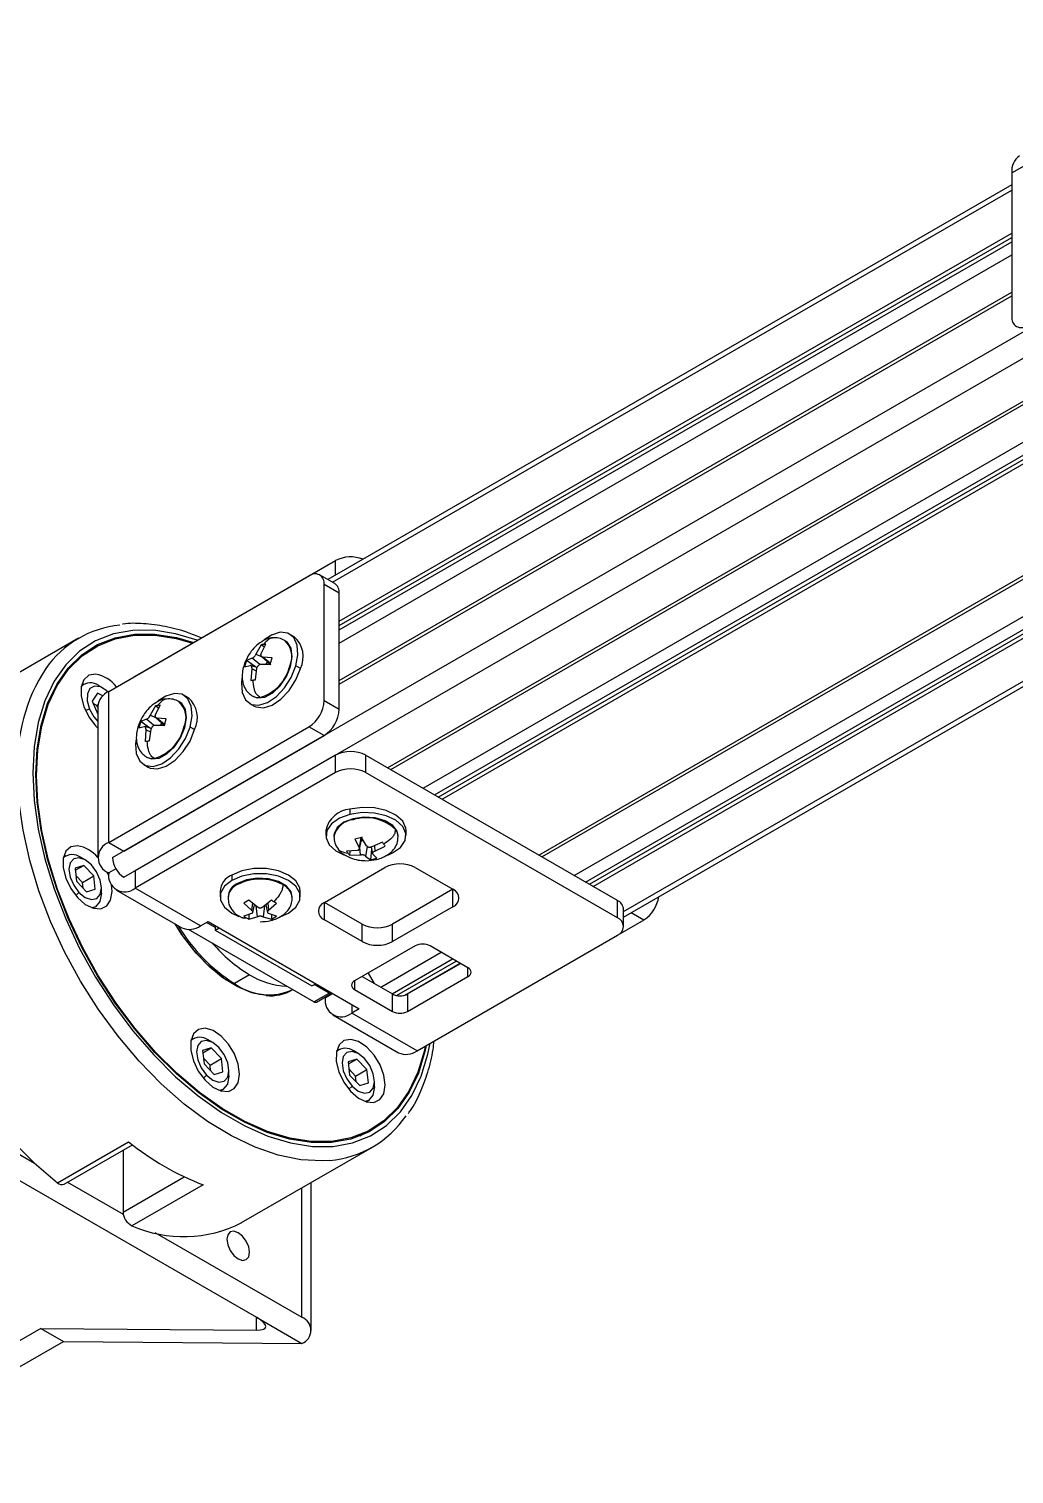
# Model space of a CAD drawing. Header units: millimetres. Extents: x 1258 to 2922, y -135 to 1239.
# Drawn here: x 1432 to 1478.1, y 857.8 to 925.4 of the extents above; entities that cross this region are included whole.
import ezdxf

# ---------------------------------------------------------------- set-up
doc = ezdxf.new("R2010")
doc.units = ezdxf.units.MM
doc.header["$LTSCALE"] = 6

msp = doc.modelspace()

# ---------------------------------------------------------------- linework, layer by layer
at = {"color": 7, "linetype": 'Continuous', "lineweight": 25}
for p, q in [((1477.975, 918.681), (1489.642, 925.417)), ((1477.975, 918.681), (1477.975, 911.945)), ((1477.975, 918.118), (1445.98, 899.649)), ((1436.432, 885.717), (1489.465, 916.333)), ((1446.508, 897.699), (1477.975, 915.864)), ((1446.508, 897.495), (1477.975, 915.66)), ((1446.508, 897.291), (1477.975, 915.456)), ((1448.771, 890.84), (1491.197, 915.333)), ((1448.916, 890.757), (1491.399, 915.282)), ((1446.508, 896.679), (1477.975, 914.844)), ((1450.433, 889.881), (1492.916, 914.406)), ((1450.963, 889.575), (1493.446, 914.1)), ((1451.14, 889.473), (1493.623, 913.998)), ((1451.317, 889.371), (1493.743, 913.863)), ((1446.508, 894.927), (1477.975, 913.093)), ((1446.508, 894.76), (1477.975, 912.925)), ((1446.508, 894.76), (1477.975, 912.925)), ((1455.842, 886.758), (1498.268, 911.251)), ((1455.987, 886.675), (1498.48, 911.206)), ((1457.504, 885.799), (1499.987, 910.324)), ((1458.034, 885.493), (1500.517, 910.018)), ((1458.211, 885.391), (1500.694, 909.916)), ((1458.388, 885.289), (1500.814, 909.781)), ((1459.812, 883.857), (1502.921, 908.744)), ((1436.962, 895.128), (1446.331, 900.537)), ((1435.725, 894.413), (1445.094, 899.822)), ((1446.301, 899.463), (1445.594, 899.872)), ((1445.801, 893.984), (1445.801, 899.414)), ((1446.508, 899.006), (1445.801, 899.414)), ((1446.508, 893.576), (1446.508, 899.006)), ((1434.313, 896.902), (1428.196, 893.371)), ((1444.002, 896.771), (1443.961, 896.795)), ((1444.402, 896.974), (1444.19, 897.096)), ((1435.041, 896.456), (1434.471, 896.127)), ((1442.614, 896.156), (1442.59, 896.107)), ((1442.861, 896.597), (1442.614, 896.156)), ((1442.847, 896.135), (1442.859, 896.182)), ((1442.859, 896.182), (1443.077, 896.62)), ((1443.012, 896.489), (1442.861, 896.597)), ((1442.17, 895.861), (1442.083, 895.562)), ((1442.083, 895.562), (1442.341, 895.631)), ((1442.441, 895.971), (1442.17, 895.861)), ((1442.593, 895.558), (1442.17, 895.861)), ((1442.341, 895.631), (1442.372, 895.629)), ((1442.67, 895.533), (1442.363, 895.631)), ((1442.415, 895.473), (1442.375, 894.932)), ((1442.42, 895.525), (1442.415, 895.473)), ((1442.476, 895.985), (1442.441, 895.971)), ((1442.59, 894.956), (1442.659, 895.5)), ((1442.638, 895.544), (1442.675, 895.548)), ((1442.659, 895.5), (1442.677, 895.552)), ((1442.791, 895.674), (1442.833, 895.684)), ((1442.833, 895.684), (1443.281, 895.692)), ((1442.87, 896.047), (1443.303, 895.653)), ((1442.932, 896.024), (1442.895, 896.03)), ((1443.369, 895.991), (1442.932, 896.024)), ((1443.281, 895.692), (1443.369, 895.991)), ((1444.235, 895.579), (1444.194, 895.603)), ((1444.693, 895.483), (1444.481, 895.606)), ((1434.569, 894.752), (1434.454, 894.686)), ((1435.196, 894.339), (1434.959, 893.954)), ((1435.448, 894.205), (1435.196, 894.339)), ((1435.469, 894.561), (1435.256, 894.684)), ((1435.725, 887.35), (1435.725, 894.413)), ((1439.452, 894.116), (1439.24, 894.239)), ((1442.461, 894.197), (1442.502, 894.173)), ((1434.959, 893.954), (1435.212, 893.344)), ((1435.175, 893.762), (1435, 893.856)), ((1435.175, 893.762), (1435.219, 893.788)), ((1435.212, 893.673), (1435.175, 893.762)), ((1435.212, 893.699), (1435.212, 886.636)), ((1437.911, 893.74), (1437.664, 893.298)), ((1437.909, 893.325), (1438.127, 893.763)), ((1438.062, 893.632), (1437.911, 893.74)), ((1439.053, 893.914), (1439.011, 893.938)), ((1442.315, 893.848), (1442.527, 893.726)), ((1445.801, 893.984), (1446.508, 893.576)), ((1435.725, 887.35), (1445.094, 892.759)), ((1437.221, 893.004), (1437.133, 892.704)), ((1437.133, 892.704), (1437.392, 892.774)), ((1437.491, 893.114), (1437.221, 893.004)), ((1437.643, 892.701), (1437.221, 893.004)), ((1437.392, 892.774), (1437.422, 892.771)), ((1437.721, 892.676), (1437.414, 892.774)), ((1437.526, 893.128), (1437.491, 893.114)), ((1437.664, 893.298), (1437.641, 893.249)), ((1437.841, 892.817), (1437.883, 892.827)), ((1437.883, 892.827), (1438.331, 892.834)), ((1437.897, 893.277), (1437.909, 893.325)), ((1437.92, 893.19), (1438.354, 892.796)), ((1437.982, 893.167), (1437.945, 893.173)), ((1438.419, 893.134), (1437.982, 893.167)), ((1438.331, 892.834), (1438.419, 893.134)), ((1439.285, 892.722), (1439.244, 892.746)), ((1439.743, 892.626), (1439.531, 892.748)), ((1445.801, 892.351), (1445.094, 892.759)), ((1436.432, 886.942), (1445.801, 892.351)), ((1437.465, 892.616), (1437.425, 892.075)), ((1437.47, 892.667), (1437.465, 892.616)), ((1437.641, 892.098), (1437.71, 892.642)), ((1437.688, 892.686), (1437.726, 892.69)), ((1437.71, 892.642), (1437.727, 892.695)), ((1446.331, 891.432), (1436.962, 886.024)), ((1446.331, 890.616), (1446.331, 891.432)), ((1447.746, 891.432), (1447.746, 890.616)), ((1459.519, 884.636), (1447.746, 891.432)), ((1437.365, 890.991), (1437.577, 890.869)), ((1437.511, 891.34), (1437.553, 891.316)), ((1446.331, 890.616), (1436.962, 885.207)), ((1459.519, 883.819), (1447.746, 890.616)), ((1447.011, 888.902), (1447.011, 888.657)), ((1447.161, 888.458), (1447.161, 888.411)), ((1435.725, 887.35), (1436.432, 886.942)), ((1445.885, 887.91), (1445.885, 887.665)), ((1446.26, 887.665), (1446.26, 887.617)), ((1447.546, 887.578), (1447.244, 887.503)), ((1447.244, 887.503), (1447.439, 887.109)), ((1447.451, 887.042), (1447.576, 887.615)), ((1447.782, 887.195), (1447.546, 887.578)), ((1448.533, 887.354), (1448.029, 887.139)), ((1449.259, 887.586), (1449.26, 887.617)), ((1449.26, 887.617), (1449.26, 887.665)), ((1449.635, 887.665), (1449.635, 887.91)), ((1433.725, 886.721), (1433.61, 886.655)), ((1434.625, 886.53), (1434.413, 886.653)), ((1447.342, 886.966), (1446.856, 886.933)), ((1447.005, 886.943), (1446.987, 886.759)), ((1446.987, 886.759), (1447.491, 886.769)), ((1447.389, 886.98), (1447.342, 886.966)), ((1447.439, 887.109), (1447.453, 887.074)), ((1447.491, 886.769), (1447.545, 886.773)), ((1447.708, 886.736), (1447.739, 886.712)), ((1447.739, 886.712), (1447.975, 886.535)), ((1447.812, 887.165), (1447.782, 887.195)), ((1448.029, 887.139), (1447.975, 887.127)), ((1448.022, 887.033), (1447.975, 886.535)), ((1447.975, 886.535), (1448.276, 886.61)), ((1448.006, 887.109), (1447.989, 887.131)), ((1448.001, 887.133), (1448.069, 886.818)), ((1448.081, 886.798), (1448.067, 886.826)), ((1448.276, 886.61), (1448.081, 886.798)), ((1448.132, 886.92), (1448.178, 886.941)), ((1448.178, 886.941), (1448.664, 887.18)), ((1434.558, 886.275), (1434.153, 886.15)), ((1434.153, 886.15), (1434.22, 885.527)), ((1434.164, 886.048), (1434.558, 886.275)), ((1435.029, 885.778), (1434.558, 886.275)), ((1435.73, 885.791), (1435.658, 885.963)), ((1436.057, 886.113), (1435.725, 885.922)), ((1436.962, 886.024), (1436.962, 885.207)), ((1445.816, 884.542), (1448.644, 886.175)), ((1450.058, 886.175), (1451.826, 885.154)), ((1434.499, 885.472), (1434.191, 885.797)), ((1434.22, 885.527), (1434.692, 885.03)), ((1434.499, 885.472), (1435.029, 885.778)), ((1434.528, 885.202), (1434.499, 885.472)), ((1435.096, 885.155), (1435.029, 885.778)), ((1441.485, 885.818), (1441.485, 885.573)), ((1441.75, 885.419), (1441.75, 885.371)), ((1434.692, 885.03), (1435.096, 885.155)), ((1435.385, 884.969), (1435.385, 885.214)), ((1436.087, 885.12), (1439.146, 883.355)), ((1440.021, 883.442), (1436.962, 885.207)), ((1440.935, 885.052), (1440.935, 884.807)), ((1441.31, 884.807), (1441.31, 884.759)), ((1442.28, 884.64), (1442.047, 884.505)), ((1442.677, 884.326), (1442.28, 884.64)), ((1443.341, 884.64), (1442.944, 884.326)), ((1444.31, 884.759), (1444.31, 884.807)), ((1444.685, 884.807), (1444.685, 885.052)), ((1451.826, 885.154), (1448.998, 883.521)), ((1459.519, 883.819), (1459.519, 884.636)), ((1434.985, 884.273), (1435.1, 884.339)), ((1442.047, 884.505), (1442.413, 884.173)), ((1442.413, 884.019), (1442.047, 883.893)), ((1442.28, 883.973), (1442.28, 883.759)), ((1442.413, 884.173), (1442.446, 884.143)), ((1442.446, 884.042), (1442.413, 884.019)), ((1442.465, 884.073), (1442.543, 884.432)), ((1442.723, 884.303), (1442.677, 884.326)), ((1442.944, 884.326), (1442.898, 884.303)), ((1443.078, 884.432), (1443.156, 884.073)), ((1443.175, 884.143), (1443.208, 884.173)), ((1443.208, 884.019), (1443.175, 884.042)), ((1443.208, 884.173), (1443.573, 884.505)), ((1443.573, 883.893), (1443.208, 884.019)), ((1443.341, 883.973), (1443.341, 883.759)), ((1443.783, 883.882), (1444.136, 884.042)), ((1447.583, 883.521), (1445.816, 884.542)), ((1451.826, 884.338), (1448.998, 882.705)), ((1459.812, 883.411), (1459.812, 884.228)), ((1439.228, 882.922), (1438.835, 883.534)), ((1445.324, 879.89), (1439.464, 883.273)), ((1440.021, 883.442), (1440.374, 883.646)), ((1440.71, 883.37), (1440.304, 883.605)), ((1440.374, 883.646), (1447.445, 879.564)), ((1440.71, 883.452), (1440.71, 883.248)), ((1440.71, 883.248), (1440.887, 883.35)), ((1440.71, 883.248), (1445.235, 880.635)), ((1441.867, 883.877), (1442.018, 883.807)), ((1442.28, 883.759), (1442.677, 883.867)), ((1442.677, 883.867), (1442.723, 883.882)), ((1442.898, 883.882), (1442.944, 883.867)), ((1442.944, 883.867), (1443.341, 883.759)), ((1443.341, 883.759), (1443.573, 883.893)), ((1447.583, 882.705), (1445.816, 883.725)), ((1447.583, 882.705), (1447.583, 883.521)), ((1448.998, 882.705), (1448.998, 883.521)), ((1460.756, 883.717), (1459.536, 883.013)), ((1450.15, 877.594), (1459.519, 883.003)), ((1450.058, 882.501), (1447.23, 880.868)), ((1448.449, 880.572), (1451.278, 882.205)), ((1448.98, 880.266), (1451.808, 881.899)), ((1452.533, 881.48), (1450.765, 882.501)), ((1447.863, 881.233), (1448.142, 880.75)), ((1449.194, 880.186), (1451.985, 881.797)), ((1449.577, 880.202), (1452.162, 881.695)), ((1449.705, 880.256), (1452.179, 881.685)), ((1442.319, 881.156), (1441.612, 880.748)), ((1445.235, 880.635), (1445.412, 880.737)), ((1446.031, 880.299), (1445.342, 880.697)), ((1447.583, 881.072), (1448.998, 880.256)), ((1449.705, 879.439), (1452.533, 881.072)), ((1445.324, 879.89), (1446.031, 880.299)), ((1445.449, 879.878), (1446.156, 880.286)), ((1445.854, 880.112), (1445.854, 880.074)), ((1447.23, 880.46), (1448.998, 879.439)), ((1448.998, 879.439), (1448.998, 880.256)), ((1449.705, 880.256), (1449.705, 879.439)), ((1446.217, 879.273), (1449.275, 877.507)), ((1447.445, 879.564), (1447.092, 879.36)), ((1450.15, 877.594), (1447.092, 879.36)), ((1439.691, 878.174), (1439.577, 878.107)), ((1440.591, 877.983), (1440.379, 878.106)), ((1440.524, 877.728), (1440.119, 877.603)), ((1440.119, 877.603), (1440.186, 876.98)), ((1440.13, 877.501), (1440.524, 877.728)), ((1440.465, 876.925), (1440.157, 877.249)), ((1440.465, 876.925), (1440.996, 877.231)), ((1440.996, 877.231), (1440.524, 877.728)), ((1441.063, 876.608), (1440.996, 877.231)), ((1446.502, 877.658), (1446.387, 877.591)), ((1447.334, 877.212), (1446.93, 877.087)), ((1446.94, 876.985), (1447.334, 877.212)), ((1447.401, 877.467), (1447.189, 877.589)), ((1447.806, 876.715), (1447.334, 877.212)), ((1440.186, 876.98), (1440.658, 876.483)), ((1440.494, 876.655), (1440.465, 876.925)), ((1440.658, 876.483), (1441.063, 876.608)), ((1441.351, 876.422), (1441.351, 876.667)), ((1446.93, 877.087), (1446.997, 876.464)), ((1447.275, 876.409), (1446.968, 876.733)), ((1447.275, 876.409), (1447.806, 876.715)), ((1447.873, 876.092), (1447.806, 876.715)), ((1425.383, 876.309), (1432.253, 872.343)), ((1440.951, 875.726), (1441.066, 875.792)), ((1446.997, 876.464), (1447.468, 875.966)), ((1447.304, 876.139), (1447.275, 876.409)), ((1447.468, 875.966), (1447.873, 876.092)), ((1448.161, 875.906), (1448.161, 876.15)), ((1447.762, 875.21), (1447.876, 875.276)), ((1425.383, 875.085), (1442.637, 865.125)), ((1447.47, 873.61), (1448.04, 873.939)), ((1433.328, 871.423), (1436.651, 873.342)), ((1433.641, 871.355), (1436.835, 873.199)), ((1441.945, 869.554), (1448.062, 873.085)), ((1436.397, 872.946), (1436.397, 870.053)), ((1433.803, 871.449), (1436.408, 869.945)), ((1440.137, 871.33), (1436.814, 869.411)), ((1445.198, 864.512), (1445.198, 871.432)), ((1437.888, 869.09), (1444.758, 865.125)), ((1442.637, 865.125), (1444.758, 863.9)), ((1432.547, 864.608), (1421.795, 858.4)), ((1432.547, 864.608), (1433.608, 863.995)), ((1432.547, 864.608), (1442.637, 864.521)), ((1422.856, 857.788), (1433.608, 863.995)), ((1433.608, 863.995), (1444.758, 863.9))]:
    msp.add_line(p, q, dxfattribs=at)
at = {"color": 8, "linetype": 'Continuous', "lineweight": 25}
for p, q in [((1446.2, 899.522), (1477.975, 917.865)), ((1435.902, 886.636), (1478.565, 911.265)), ((1459.812, 884.111), (1502.546, 908.781)), ((1446.331, 899.851), (1446.331, 900.537)), ((1442.904, 896.017), (1442.614, 896.156)), ((1442.642, 895.364), (1442.415, 895.473)), ((1442.788, 895.672), (1442.441, 895.971)), ((1443.289, 895.717), (1442.932, 896.024)), ((1436.962, 895.128), (1436.962, 895.128)), ((1434.826, 893.585), (1434.639, 893.514)), ((1435.195, 893.386), (1435.212, 893.392)), ((1437.838, 892.815), (1437.491, 893.114)), ((1437.954, 893.159), (1437.664, 893.298)), ((1438.339, 892.86), (1437.982, 893.167)), ((1437.692, 892.506), (1437.465, 892.616)), ((1447.527, 887.574), (1447.439, 887.109)), ((1447.465, 887.105), (1447.491, 886.769)), ((1447.823, 887.158), (1447.739, 886.712)), ((1448.159, 887.194), (1448.178, 886.941)), ((1434.204, 885.675), (1434.252, 885.733)), ((1434.334, 885.009), (1434.188, 884.858)), ((1451.826, 884.338), (1451.826, 885.154)), ((1442.459, 884.498), (1442.413, 884.173)), ((1442.605, 884.383), (1442.677, 883.867)), ((1443.016, 884.383), (1442.944, 883.867)), ((1443.162, 884.498), (1443.208, 884.173)), ((1445.816, 883.725), (1445.816, 884.542)), ((1460.756, 883.717), (1460.163, 884.06)), ((1452.533, 881.072), (1452.533, 881.48)), ((1447.23, 880.868), (1447.23, 880.46)), ((1445.854, 880.074), (1446.208, 880.278)), ((1447.092, 879.768), (1447.092, 879.36)), ((1440.17, 877.128), (1440.218, 877.186)), ((1446.981, 876.612), (1447.028, 876.67)), ((1440.301, 876.462), (1440.154, 876.311)), ((1447.111, 875.946), (1446.964, 875.795)), ((1436.397, 870.053), (1439.253, 871.702)), ((1444.758, 865.125), (1444.758, 871.178)), ((1442.637, 864.521), (1442.637, 865.125))]:
    msp.add_line(p, q, dxfattribs=at)
at = {"color": 8, "linetype": 'Continuous', "lineweight": 25, "flags": 128}
for points in [[(1439.871, 896.807), (1438.854, 897.114), (1437.83, 897.274), (1436.856, 897.272), (1435.946, 897.106), (1435.111, 896.779), (1434.364, 896.295), (1433.713, 895.662), (1433.168, 894.887), (1432.737, 893.981), (1432.424, 892.956), (1432.235, 891.826), (1432.172, 890.606)], [(1442.484, 894.184), (1442.628, 894.137), (1442.812, 894.131)], [(1437.535, 891.327), (1437.678, 891.279), (1437.862, 891.274)], [(1446.063, 872.465), (1445.725, 872.444), (1444.715, 872.495), (1443.659, 872.708), (1442.571, 873.082), (1441.465, 873.61), (1440.355, 874.288), (1439.256, 875.104), (1438.183, 876.05), (1437.148, 877.112), (1436.167, 878.277), (1435.25, 879.53), (1434.411, 880.854), (1433.661, 882.232), (1433.008, 883.645), (1432.462, 885.077), (1432.03, 886.507), (1431.717, 887.918), (1431.528, 889.29), (1431.465, 890.606)], [(1432.172, 890.606), (1432.235, 889.314), (1432.424, 887.966), (1432.737, 886.58), (1433.168, 885.175), (1433.713, 883.771), (1434.364, 882.387), (1435.111, 881.04), (1435.946, 879.749), (1436.856, 878.532), (1437.83, 877.406), (1438.854, 876.384), (1439.914, 875.482), (1440.996, 874.711), (1442.086, 874.082), (1443.168, 873.604), (1444.228, 873.282), (1445.252, 873.121), (1446.225, 873.124), (1447.136, 873.29), (1447.97, 873.616), (1448.718, 874.1), (1449.369, 874.734), (1449.913, 875.509), (1450.345, 876.415), (1450.657, 877.44), (1450.76, 877.946)]]:
    msp.add_lwpolyline(points, dxfattribs=at)
at = {"color": 7, "linetype": 'Continuous', "lineweight": 25, "flags": 128}
for points in [[(1432.313, 890.525), (1432.375, 891.726), (1432.562, 892.839), (1432.87, 893.848), (1433.295, 894.74), (1433.831, 895.504), (1434.472, 896.128), (1435.208, 896.604), (1436.03, 896.926), (1436.927, 897.089), (1437.886, 897.092), (1438.894, 896.934), (1439.693, 896.704)], [(1445.203, 873.347), (1444.199, 873.502), (1443.159, 873.814), (1442.098, 874.281), (1441.029, 874.895), (1439.967, 875.648), (1438.926, 876.531), (1437.921, 877.53), (1436.964, 878.634), (1436.07, 879.826), (1435.249, 881.091), (1434.514, 882.411), (1433.873, 883.769), (1433.336, 885.147), (1432.911, 886.525), (1432.601, 887.885), (1432.413, 889.209), (1432.348, 890.478), (1432.408, 891.676), (1432.591, 892.787), (1432.895, 893.795), (1433.316, 894.686), (1433.848, 895.45), (1434.485, 896.074), (1435.216, 896.552), (1436.033, 896.876), (1436.925, 897.042), (1437.879, 897.048), (1438.883, 896.894), (1439.647, 896.678)], [(1444.481, 895.606), (1444.575, 896.126), (1444.539, 896.583), (1444.378, 896.931), (1444.106, 897.136), (1443.751, 897.179), (1443.347, 897.054), (1442.997, 896.827)], [(1444.235, 895.579), (1444.312, 896.039), (1444.262, 896.432), (1444.089, 896.708), (1444.002, 896.771)], [(1441.954, 895.034), (1441.93, 894.818), (1441.965, 894.361), (1442.127, 894.013), (1442.398, 893.808), (1442.754, 893.766), (1443.158, 893.891), (1443.571, 894.17), (1443.953, 894.577), (1444.267, 895.072), (1444.481, 895.606)], [(1442.502, 894.173), (1442.689, 894.109), (1443.03, 894.146), (1443.398, 894.343), (1443.749, 894.677), (1444.039, 895.106), (1444.235, 895.579)], [(1442.527, 893.726), (1442.611, 893.686), (1442.966, 893.643), (1443.37, 893.768), (1443.783, 894.048), (1444.165, 894.455), (1444.479, 894.949), (1444.693, 895.483)], [(1435.117, 895.226), (1434.799, 895.172), (1434.566, 894.963), (1434.442, 894.622), (1434.44, 894.186), (1434.562, 893.702), (1434.793, 893.223), (1435.109, 892.8), (1435.212, 892.695)], [(1435.692, 894.394), (1435.635, 894.444), (1435.339, 894.623), (1435.062, 894.66), (1434.847, 894.548), (1434.727, 894.305), (1434.719, 893.966), (1434.826, 893.585)], [(1439.531, 892.748), (1439.625, 893.269), (1439.59, 893.726), (1439.428, 894.074), (1439.156, 894.279), (1438.801, 894.321), (1438.397, 894.197), (1438.047, 893.97)], [(1442.461, 894.197), (1442.466, 894.194), (1442.484, 894.184)], [(1434.826, 893.585), (1435.03, 893.219), (1435.212, 893.005)], [(1439.285, 892.722), (1439.363, 893.182), (1439.312, 893.574), (1439.139, 893.851), (1439.053, 893.914)], [(1428.196, 893.371), (1427.57, 892.936), (1426.907, 892.273), (1426.352, 891.465), (1425.914, 890.524), (1425.598, 889.462), (1425.409, 888.293), (1425.348, 887.033), (1425.417, 885.699), (1425.615, 884.308), (1425.939, 882.879), (1426.385, 881.432), (1426.947, 879.984), (1427.617, 878.557), (1428.386, 877.168), (1429.245, 875.837), (1430.182, 874.581), (1431.183, 873.416), (1432.237, 872.359), (1433.328, 871.423)], [(1437.004, 892.176), (1436.98, 891.961), (1437.016, 891.504), (1437.177, 891.156), (1437.449, 890.951), (1437.804, 890.908), (1438.208, 891.033), (1438.621, 891.313), (1439.003, 891.72), (1439.317, 892.214), (1439.531, 892.748)], [(1437.553, 891.316), (1437.739, 891.252), (1438.08, 891.289), (1438.448, 891.486), (1438.799, 891.819), (1439.09, 892.248), (1439.285, 892.722)], [(1437.577, 890.869), (1437.661, 890.828), (1438.016, 890.786), (1438.42, 890.911), (1438.833, 891.19), (1439.215, 891.597), (1439.529, 892.092), (1439.743, 892.626)], [(1437.511, 891.34), (1437.516, 891.337), (1437.535, 891.327)], [(1450.581, 877.843), (1450.52, 877.557), (1450.212, 876.547), (1449.787, 875.655), (1449.251, 874.892), (1448.61, 874.267), (1447.873, 873.791), (1447.051, 873.469), (1446.155, 873.306), (1445.196, 873.303), (1444.187, 873.462), (1443.143, 873.779), (1442.077, 874.25), (1441.004, 874.87), (1439.938, 875.629), (1438.894, 876.517), (1437.886, 877.523), (1436.927, 878.633), (1436.03, 879.831), (1435.208, 881.103), (1434.472, 882.429), (1433.831, 883.793), (1433.295, 885.176), (1432.87, 886.559), (1432.562, 887.924), (1432.375, 889.252), (1432.313, 890.525)], [(1447.011, 888.657), (1446.517, 888.475), (1446.144, 888.213), (1445.929, 887.898), (1445.894, 887.56), (1446.041, 887.232), (1446.357, 886.947), (1446.717, 886.765)], [(1449.635, 887.91), (1449.626, 888.014), (1449.479, 888.342), (1449.164, 888.627), (1448.711, 888.843), (1448.165, 888.966), (1447.579, 888.987), (1447.011, 888.902)], [(1448.787, 886.759), (1449.003, 886.854), (1449.376, 887.116), (1449.591, 887.431), (1449.626, 887.769), (1449.479, 888.097), (1449.164, 888.382), (1448.711, 888.598), (1448.165, 888.722), (1447.579, 888.742), (1447.011, 888.657)], [(1447.161, 888.458), (1446.727, 888.292), (1446.417, 888.05), (1446.27, 887.762), (1446.26, 887.665)], [(1449.26, 887.665), (1449.218, 887.867), (1449.01, 888.143), (1448.652, 888.361), (1448.185, 888.495), (1447.668, 888.529), (1447.161, 888.458)], [(1434.273, 887.195), (1433.956, 887.141), (1433.722, 886.932), (1433.598, 886.591), (1433.597, 886.155), (1433.718, 885.671), (1433.949, 885.192), (1434.265, 884.769), (1434.632, 884.449), (1435.009, 884.266), (1435.356, 884.24), (1435.635, 884.373), (1435.816, 884.652), (1435.88, 885.046), (1435.85, 885.368)], [(1434.915, 886.296), (1434.624, 886.531), (1434.333, 886.632), (1434.087, 886.583), (1433.922, 886.393), (1433.865, 886.091), (1433.923, 885.721), (1434.088, 885.341), (1434.334, 885.009)], [(1434.334, 885.009), (1434.625, 884.774), (1434.916, 884.674), (1435.163, 884.722), (1435.327, 884.912), (1435.385, 885.215), (1435.327, 885.584), (1435.162, 885.964), (1434.915, 886.296)], [(1444.685, 885.052), (1444.662, 885.221), (1444.481, 885.544), (1444.136, 885.818), (1443.662, 886.017), (1443.104, 886.121), (1442.517, 886.121), (1441.959, 886.017), (1441.485, 885.818)], [(1441.485, 885.573), (1441.14, 885.299), (1440.958, 884.976), (1440.958, 884.638), (1441.14, 884.316), (1441.485, 884.042), (1441.819, 883.888)], [(1444.136, 884.042), (1444.481, 884.316), (1444.662, 884.638), (1444.662, 884.976), (1444.481, 885.299), (1444.136, 885.573), (1443.662, 885.772), (1443.104, 885.876), (1442.517, 885.876), (1441.959, 885.772), (1441.485, 885.573)], [(1444.31, 884.807), (1444.259, 885.031), (1444.039, 885.304), (1443.671, 885.516), (1443.199, 885.644), (1442.68, 885.67), (1442.176, 885.592), (1441.75, 885.419)], [(1435.385, 884.969), (1435.311, 884.583), (1435.101, 884.34), (1434.951, 884.284)], [(1443.09, 880.184), (1442.428, 880.313), (1441.738, 880.599), (1441.041, 881.032), (1440.36, 881.6), (1439.718, 882.283), (1439.134, 883.06), (1438.835, 883.534)], [(1444.335, 880.461), (1444.329, 880.457), (1443.8, 880.238), (1443.198, 880.178), (1442.543, 880.28), (1441.856, 880.539), (1441.159, 880.949), (1440.474, 881.495), (1439.823, 882.16), (1439.228, 882.922)], [(1440.239, 878.648), (1439.922, 878.594), (1439.689, 878.385), (1439.564, 878.044), (1439.563, 877.608), (1439.685, 877.124), (1439.916, 876.645), (1440.232, 876.222), (1440.598, 875.902), (1440.975, 875.719), (1441.322, 875.692), (1441.601, 875.826), (1441.783, 876.105), (1441.846, 876.498), (1441.785, 876.965), (1441.606, 877.453), (1441.329, 877.91), (1440.983, 878.287), (1440.606, 878.542), (1440.239, 878.648)], [(1440.881, 877.749), (1440.59, 877.984), (1440.3, 878.084), (1440.053, 878.036), (1439.888, 877.846), (1439.831, 877.543), (1439.889, 877.174), (1440.054, 876.794), (1440.301, 876.462)], [(1450.536, 877.817), (1450.491, 877.609), (1450.187, 876.601), (1449.766, 875.709), (1449.233, 874.946), (1448.597, 874.321), (1447.866, 873.843), (1447.048, 873.519), (1446.157, 873.353), (1445.203, 873.347)], [(1447.05, 878.132), (1446.732, 878.077), (1446.499, 877.869), (1446.375, 877.528), (1446.373, 877.092), (1446.495, 876.608), (1446.726, 876.129), (1447.042, 875.706), (1447.408, 875.386), (1447.785, 875.203), (1448.132, 875.176), (1448.411, 875.31), (1448.593, 875.588), (1448.656, 875.982), (1448.595, 876.449), (1448.417, 876.937), (1448.139, 877.394), (1447.793, 877.77), (1447.417, 878.026), (1447.05, 878.132)], [(1440.301, 876.462), (1440.592, 876.227), (1440.883, 876.126), (1441.129, 876.175), (1441.294, 876.365), (1441.351, 876.667), (1441.293, 877.037), (1441.128, 877.417), (1440.881, 877.749)], [(1447.691, 877.233), (1447.4, 877.467), (1447.11, 877.568), (1446.863, 877.52), (1446.699, 877.33), (1446.641, 877.027), (1446.699, 876.658), (1446.864, 876.278), (1447.111, 875.946)], [(1447.111, 875.946), (1447.402, 875.711), (1447.693, 875.61), (1447.939, 875.659), (1448.104, 875.849), (1448.161, 876.151), (1448.103, 876.521), (1447.938, 876.901), (1447.691, 877.233)], [(1441.351, 876.422), (1441.278, 876.035), (1441.067, 875.793), (1440.917, 875.737)], [(1448.161, 875.906), (1448.088, 875.519), (1447.877, 875.276), (1447.727, 875.221)], [(1442.319, 868.166), (1442.278, 868.424), (1442.163, 868.689), (1441.991, 868.921), (1441.788, 869.084), (1441.585, 869.155), (1441.413, 869.122), (1441.298, 868.989), (1441.258, 868.778), (1441.298, 868.521), (1441.413, 868.256), (1441.585, 868.023), (1441.788, 867.86), (1441.991, 867.789), (1442.163, 867.823), (1442.278, 867.955), (1442.319, 868.166)]]:
    msp.add_lwpolyline(points, dxfattribs=at)
at = {"color": 7, "linetype": 'Continuous', "lineweight": 25}
for centre, radius, start, end in [((1478.832, 918.776), 0.863, 125.01333, 186.29885), ((1478.406, 911.875), 0.437, 170.78596, 309.20329), ((1447.044, 899.145), 1.563, 68.23394, 117.10345), ((1445.37, 899.484), 0.437, 350.78596, 129.20329), ((1446.018, 899.06), 0.493, 353.70115, 54.98667), ((1436.719, 892.734), 4.805, 95.63922, 145.0288), ((1443.572, 896.038), 1.251, 333.66205, 48.43503), ((1442.244, 896.049), 2, 286.49377, 347.12346), ((1442.684, 896.031), 0.529, 319.49307, 332.75723), ((1434.871, 894.204), 0.616, 51.23005, 133.50591), ((1434.825, 893.651), 1.602, 37.54576, 79.50076), ((1436.088, 893.612), 0.88, 114.37466, 174.3052), ((1438.622, 893.181), 1.251, 333.66205, 48.43503), ((1444.266, 894.054), 1.537, 302.60548, 357.39452), ((1444.973, 893.646), 1.537, 302.60548, 357.39452), ((1437.294, 893.191), 2, 286.49377, 347.12346), ((1437.734, 893.174), 0.529, 319.49307, 332.75723), ((1447.039, 890.068), 1.537, 62.60967, 117.39033), ((1447.039, 889.251), 1.537, 62.60967, 117.39033), ((1447.099, 887.668), 1.237, 94.04539, 168.72429), ((1447.762, 886.486), 2.016, 47.07461, 107.35131), ((1435.996, 886.636), 0.764, 110.78342, 249.21658), ((1447.566, 886.888), 0.533, 81.03711, 93.5191), ((1434.029, 886.127), 0.651, 53.84748, 130.88847), ((1433.99, 885.643), 1.577, 39.21135, 79.66965), ((1437.053, 886.688), 1.153, 182.60548, 237.39452), ((1449.351, 884.81), 1.537, 62.60967, 117.39033), ((1436.479, 885.799), 0.764, 170.78596, 309.20329), ((1441.843, 884.981), 0.911, 113.19076, 175.4891), ((1442.023, 884.76), 0.714, 112.47641, 176.20345), ((1442.81, 883.324), 2.306, 62.60967, 117.39033), ((1451.671, 884.746), 0.437, 290.78342, 69.21658), ((1459.311, 884.178), 0.503, 5.6948, 65.62534), ((1459.908, 885.03), 1.563, 302.89286, 351.75387), ((1445.97, 884.134), 0.437, 110.78342, 249.21658), ((1445.804, 887.461), 7.915, 210.44567, 238.01535), ((1439.508, 884.157), 0.88, 245.69288, 305.61758), ((1448.29, 884.886), 1.537, 242.60967, 297.39033), ((1459.364, 883.411), 0.437, 290.78342, 69.21658), ((1445.962, 887.204), 7.061, 220.43386, 238.93779), ((1448.29, 884.07), 1.537, 242.60967, 297.39033), ((1450.412, 881.818), 0.769, 62.60967, 117.39033), ((1452.456, 881.276), 0.218, 290.78342, 69.21658), ((1443.211, 882.88), 2.665, 233.124, 295.56554), ((1444.163, 884.088), 3.464, 237.8319, 268.13063), ((1447.307, 880.664), 0.218, 110.78342, 249.21658), ((1443.3, 882.18), 2.007, 264.00864, 301.07252), ((1445.397, 879.993), 0.126, 234.38242, 294.30712), ((1446.609, 879.952), 0.764, 170.78596, 309.20329), ((1446.102, 880.391), 0.117, 232.7003, 307.22644), ((1449.351, 880.938), 0.769, 242.60967, 297.39033), ((1449.351, 880.122), 0.769, 242.60967, 297.39033), ((1439.995, 877.58), 0.651, 53.84748, 130.88849), ((1446.805, 877.064), 0.651, 53.84748, 130.88848), ((1449.637, 878.31), 0.88, 245.69288, 305.61758), ((1445.667, 877.235), 4.786, 274.74043, 325.98986), ((1444.77, 883.379), 12.91, 231.03515, 248.97022), ((1433.536, 871.623), 0.288, 223.99732, 291.53235), ((1437.137, 870.077), 0.741, 181.86642, 244.10631), ((1439.23, 874.84), 5.942, 246.00868, 297.19483), ((1444.526, 864.512), 0.655, 290.78342, 69.21658)]:
    msp.add_arc(centre, radius, start, end, dxfattribs=at)
at = {"color": 8, "linetype": 'Continuous', "lineweight": 25}
for centre, radius, start, end in [((1443.273, 896.042), 1.02, 334.52545, 47.79321), ((1439.698, 891.004), 8.243, 147.04756, 182.76598), ((1438.323, 893.184), 1.02, 334.52545, 47.79321), ((1447.247, 887.406), 1.009, 94.90357, 168.15414), ((1448.702, 887.61), 0.559, 0.63152, 39.05818), ((1442.027, 884.709), 0.719, 112.72242, 176.10929), ((1443.56, 884.684), 0.754, 5.6948, 65.62534)]:
    msp.add_arc(centre, radius, start, end, dxfattribs=at)
at = {"color": 7, "linetype": 'Continuous', "lineweight": 25}
msp.add_ellipse((1441.576, 865.134), major_axis=(1.495, -0.473), ratio=0.26025, start_param=5.579928, end_param=7.150724, dxfattribs=at)
for points, knots in [([(1440.056, 896.914), (1439.841, 897.004), (1439.273, 897.242), (1438.366, 897.473), (1437.358, 897.594), (1436.691, 897.616), (1436.38, 897.557), (1436.375, 897.556)], [0, 0, 0, 0, 0.16848, 0.445252, 0.72121, 0.995501, 1, 1, 1, 1]), ([(1443.383, 896.914), (1443.368, 896.915), (1443.226, 896.922), (1442.969, 896.803), (1442.647, 896.585), (1442.4, 896.32), (1442.286, 896.139), (1442.236, 896.059)], [0, 0, 0, 0, 0.032672, 0.311145, 0.589009, 0.819043, 1, 1, 1, 1]), ([(1443.961, 896.795), (1443.87, 896.84), (1443.678, 896.933), (1443.484, 896.921), (1443.383, 896.914)], [0, 0, 0, 0, 0.473604, 1, 1, 1, 1]), ([(1442.476, 895.985), (1442.486, 895.991), (1442.507, 896.004), (1442.537, 896.033), (1442.566, 896.068), (1442.582, 896.094), (1442.59, 896.107)], [0, 0, 0, 0, 0.250273, 0.5, 0.749727, 1, 1, 1, 1]), ([(1442.847, 896.135), (1442.846, 896.122), (1442.845, 896.098), (1442.854, 896.068), (1442.87, 896.044), (1442.887, 896.035), (1442.895, 896.03)], [0, 0, 0, 0, 0.2502728, 0.5, 0.7497272, 1, 1, 1, 1]), ([(1442.965, 896.612), (1442.945, 896.61), (1442.91, 896.605), (1442.876, 896.6), (1442.861, 896.597)], [0, 0, 0, 0, 0.559869, 1, 1, 1, 1]), ([(1443.077, 896.62), (1443.055, 896.619), (1443.017, 896.617), (1442.981, 896.614), (1442.965, 896.612)], [0, 0, 0, 0, 0.560075, 1, 1, 1, 1]), ([(1442.236, 896.059), (1442.161, 895.908), (1442.042, 895.664), (1441.965, 895.273), (1441.963, 894.928), (1442.06, 894.598), (1442.23, 894.352), (1442.395, 894.241), (1442.461, 894.197)], [0, 0, 0, 0, 0.225449, 0.362472, 0.544562, 0.721176, 0.888899, 1, 1, 1, 1]), ([(1442.42, 895.525), (1442.42, 895.537), (1442.419, 895.563), (1442.409, 895.594), (1442.394, 895.617), (1442.379, 895.625), (1442.372, 895.629)], [0, 0, 0, 0, 0.250273, 0.5, 0.749727, 1, 1, 1, 1]), ([(1442.791, 895.674), (1442.78, 895.668), (1442.757, 895.657), (1442.726, 895.628), (1442.698, 895.593), (1442.684, 895.566), (1442.677, 895.552)], [0, 0, 0, 0, 0.250273, 0.5, 0.749727, 1, 1, 1, 1]), ([(1442.375, 894.932), (1442.393, 894.935), (1442.427, 894.94), (1442.463, 894.944), (1442.478, 894.945)], [0, 0, 0, 0, 0.560075, 1, 1, 1, 1]), ([(1442.478, 894.945), (1442.499, 894.948), (1442.535, 894.951), (1442.573, 894.954), (1442.59, 894.956)], [0, 0, 0, 0, 0.559869, 1, 1, 1, 1]), ([(1442.812, 894.131), (1442.76, 894.167), (1442.666, 894.23), (1442.572, 894.39), (1442.507, 894.627), (1442.49, 894.814), (1442.478, 894.945)], [0, 0, 0, 0, 0.2330012, 0.4184346, 0.591328, 1, 1, 1, 1]), ([(1438.433, 894.057), (1438.418, 894.058), (1438.277, 894.065), (1438.019, 893.946), (1437.697, 893.728), (1437.451, 893.462), (1437.336, 893.281), (1437.286, 893.202)], [0, 0, 0, 0, 0.032672, 0.311145, 0.589009, 0.819043, 1, 1, 1, 1]), ([(1439.011, 893.938), (1438.92, 893.982), (1438.728, 894.075), (1438.535, 894.063), (1438.433, 894.057)], [0, 0, 0, 0, 0.473604, 1, 1, 1, 1]), ([(1438.015, 893.754), (1437.996, 893.752), (1437.96, 893.748), (1437.926, 893.742), (1437.911, 893.74)], [0, 0, 0, 0, 0.559869, 1, 1, 1, 1]), ([(1438.127, 893.763), (1438.106, 893.762), (1438.068, 893.76), (1438.031, 893.756), (1438.015, 893.754)], [0, 0, 0, 0, 0.560075, 1, 1, 1, 1]), ([(1437.286, 893.202), (1437.211, 893.05), (1437.092, 892.807), (1437.015, 892.415), (1437.013, 892.07), (1437.11, 891.741), (1437.28, 891.494), (1437.445, 891.384), (1437.511, 891.34)], [0, 0, 0, 0, 0.225449, 0.362472, 0.544562, 0.721176, 0.888899, 1, 1, 1, 1]), ([(1437.47, 892.667), (1437.47, 892.68), (1437.469, 892.705), (1437.459, 892.736), (1437.444, 892.76), (1437.429, 892.767), (1437.422, 892.771)], [0, 0, 0, 0, 0.250273, 0.5, 0.749727, 1, 1, 1, 1]), ([(1437.526, 893.128), (1437.537, 893.134), (1437.557, 893.147), (1437.588, 893.176), (1437.617, 893.21), (1437.633, 893.236), (1437.641, 893.249)], [0, 0, 0, 0, 0.250273, 0.5, 0.749727, 1, 1, 1, 1]), ([(1437.841, 892.817), (1437.83, 892.811), (1437.807, 892.799), (1437.776, 892.771), (1437.748, 892.736), (1437.734, 892.709), (1437.727, 892.695)], [0, 0, 0, 0, 0.250273, 0.5, 0.749727, 1, 1, 1, 1]), ([(1437.897, 893.277), (1437.897, 893.265), (1437.895, 893.241), (1437.904, 893.21), (1437.92, 893.186), (1437.937, 893.177), (1437.945, 893.173)], [0, 0, 0, 0, 0.2502728, 0.5, 0.7497272, 1, 1, 1, 1]), ([(1437.425, 892.075), (1437.444, 892.078), (1437.477, 892.082), (1437.513, 892.086), (1437.528, 892.088)], [0, 0, 0, 0, 0.560075, 1, 1, 1, 1]), ([(1437.528, 892.088), (1437.549, 892.09), (1437.585, 892.094), (1437.624, 892.097), (1437.641, 892.098)], [0, 0, 0, 0, 0.559869, 1, 1, 1, 1]), ([(1437.862, 891.274), (1437.81, 891.309), (1437.716, 891.373), (1437.623, 891.532), (1437.557, 891.769), (1437.54, 891.957), (1437.528, 892.088)], [0, 0, 0, 0, 0.233001, 0.418435, 0.591328, 1, 1, 1, 1]), ([(1449.135, 887.962), (1449.131, 887.899), (1449.122, 887.786), (1449.032, 887.625), (1448.86, 887.449), (1448.707, 887.34), (1448.599, 887.263)], [0, 0, 0, 0, 0.233001, 0.418435, 0.591328, 1, 1, 1, 1]), ([(1446.26, 887.617), (1446.268, 887.516), (1446.284, 887.298), (1446.394, 887.133), (1446.453, 887.044)], [0, 0, 0, 0, 0.461997, 1, 1, 1, 1]), ([(1447.76, 886.491), (1447.929, 886.502), (1448.199, 886.52), (1448.577, 886.649), (1448.877, 886.82), (1449.114, 887.069), (1449.242, 887.34), (1449.255, 887.538), (1449.26, 887.617)], [0, 0, 0, 0, 0.22537, 0.362542, 0.544663, 0.721288, 0.889007, 1, 1, 1, 1]), ([(1448.599, 887.263), (1448.587, 887.279), (1448.565, 887.309), (1448.543, 887.341), (1448.533, 887.354)], [0, 0, 0, 0, 0.559869, 1, 1, 1, 1]), ([(1446.453, 887.044), (1446.458, 887.035), (1446.52, 886.914), (1446.75, 886.754), (1447.099, 886.584), (1447.452, 886.503), (1447.666, 886.495), (1447.76, 886.491)], [0, 0, 0, 0, 0.022196, 0.303668, 0.584543, 0.817134, 1, 1, 1, 1]), ([(1446.856, 886.933), (1446.868, 886.915), (1446.889, 886.883), (1446.911, 886.854), (1446.921, 886.841)], [0, 0, 0, 0, 0.5600747, 1, 1, 1, 1]), ([(1446.921, 886.841), (1446.933, 886.825), (1446.955, 886.796), (1446.978, 886.77), (1446.987, 886.759)], [0, 0, 0, 0, 0.559869, 1, 1, 1, 1]), ([(1447.389, 886.98), (1447.399, 886.986), (1447.421, 886.997), (1447.442, 887.02), (1447.454, 887.046), (1447.453, 887.065), (1447.453, 887.074)], [0, 0, 0, 0, 0.250273, 0.5, 0.749727, 1, 1, 1, 1]), ([(1447.708, 886.736), (1447.698, 886.741), (1447.676, 886.752), (1447.635, 886.764), (1447.591, 886.772), (1447.56, 886.772), (1447.545, 886.773)], [0, 0, 0, 0, 0.2502728, 0.5, 0.7497272, 1, 1, 1, 1]), ([(1447.812, 887.165), (1447.823, 887.158), (1447.844, 887.144), (1447.885, 887.131), (1447.929, 887.125), (1447.96, 887.127), (1447.975, 887.127)], [0, 0, 0, 0, 0.2502728, 0.5, 0.7497272, 1, 1, 1, 1]), ([(1448.132, 886.92), (1448.121, 886.913), (1448.099, 886.9), (1448.078, 886.876), (1448.066, 886.85), (1448.067, 886.834), (1448.067, 886.826)], [0, 0, 0, 0, 0.2502728, 0.5, 0.7497272, 1, 1, 1, 1]), ([(1448.664, 887.18), (1448.652, 887.195), (1448.631, 887.222), (1448.609, 887.25), (1448.599, 887.263)], [0, 0, 0, 0, 0.560075, 1, 1, 1, 1]), ([(1443.871, 885.371), (1443.867, 885.308), (1443.861, 885.193), (1443.791, 885.014), (1443.658, 884.804), (1443.541, 884.666), (1443.458, 884.568)], [0, 0, 0, 0, 0.233001, 0.418435, 0.591328, 1, 1, 1, 1]), ([(1441.31, 884.759), (1441.319, 884.659), (1441.338, 884.431), (1441.512, 884.145), (1441.7, 883.951), (1441.847, 883.886), (1441.867, 883.877)], [0, 0, 0, 0, 0.25787, 0.586252, 0.942456, 1, 1, 1, 1]), ([(1442.81, 883.633), (1442.979, 883.645), (1443.25, 883.663), (1443.627, 883.792), (1443.927, 883.963), (1444.164, 884.212), (1444.292, 884.482), (1444.305, 884.68), (1444.31, 884.759)], [0, 0, 0, 0, 0.22537, 0.362542, 0.544663, 0.721288, 0.889007, 1, 1, 1, 1]), ([(1443.458, 884.568), (1443.436, 884.581), (1443.397, 884.604), (1443.358, 884.629), (1443.341, 884.64)], [0, 0, 0, 0, 0.559869, 1, 1, 1, 1]), ([(1442.446, 884.042), (1442.452, 884.05), (1442.464, 884.064), (1442.469, 884.09), (1442.464, 884.117), (1442.452, 884.135), (1442.446, 884.143)], [0, 0, 0, 0, 0.250273, 0.5, 0.749727, 1, 1, 1, 1]), ([(1442.723, 884.303), (1442.737, 884.299), (1442.765, 884.291), (1442.81, 884.288), (1442.856, 884.291), (1442.884, 884.299), (1442.898, 884.303)], [0, 0, 0, 0, 0.250273, 0.5, 0.749727, 1, 1, 1, 1]), ([(1443.175, 884.143), (1443.169, 884.135), (1443.157, 884.117), (1443.152, 884.09), (1443.157, 884.064), (1443.169, 884.05), (1443.175, 884.042)], [0, 0, 0, 0, 0.250273, 0.5, 0.749727, 1, 1, 1, 1]), ([(1443.573, 884.505), (1443.552, 884.516), (1443.514, 884.536), (1443.475, 884.558), (1443.458, 884.568)], [0, 0, 0, 0, 0.560075, 1, 1, 1, 1]), ([(1441.866, 883.874), (1441.885, 883.864), (1441.97, 883.818), (1442.078, 883.819), (1442.163, 883.821)], [0, 0, 0, 0, 0.217134, 1, 1, 1, 1]), ([(1442.047, 883.893), (1442.069, 883.879), (1442.107, 883.854), (1442.146, 883.831), (1442.163, 883.821)], [0, 0, 0, 0, 0.560075, 1, 1, 1, 1]), ([(1442.163, 883.821), (1442.185, 883.808), (1442.224, 883.786), (1442.263, 883.767), (1442.28, 883.759)], [0, 0, 0, 0, 0.559869, 1, 1, 1, 1]), ([(1442.898, 883.882), (1442.884, 883.885), (1442.856, 883.891), (1442.81, 883.893), (1442.765, 883.891), (1442.737, 883.885), (1442.723, 883.882)], [0, 0, 0, 0, 0.250273, 0.5, 0.749727, 1, 1, 1, 1]), ([(1449.732, 874.663), (1449.767, 874.708), (1449.993, 874.996), (1450.312, 875.638), (1450.669, 876.59), (1450.877, 877.404), (1450.931, 877.919), (1450.945, 878.053)], [0, 0, 0, 0, 0.052479, 0.3323842, 0.6149451, 0.8997762, 1, 1, 1, 1])]:
    msp.add_open_spline(points, degree=3, knots=knots, dxfattribs=at)
at = {"color": 8, "linetype": 'Continuous', "lineweight": 25}
for points, knots in [([(1443.383, 896.913), (1443.358, 896.912), (1443.291, 896.908), (1443.145, 896.806), (1443.04, 896.692), (1442.965, 896.612)], [0, 0, 0, 0, 0.147643, 0.40104, 1, 1, 1, 1]), ([(1438.433, 894.056), (1438.408, 894.054), (1438.342, 894.051), (1438.196, 893.948), (1438.09, 893.834), (1438.015, 893.754)], [0, 0, 0, 0, 0.147643, 0.40104, 1, 1, 1, 1]), ([(1446.456, 887.045), (1446.468, 887.026), (1446.504, 886.972), (1446.664, 886.898), (1446.815, 886.865), (1446.921, 886.841)], [0, 0, 0, 0, 0.140615, 0.396101, 1, 1, 1, 1])]:
    msp.add_open_spline(points, degree=3, knots=knots, dxfattribs=at)

doc.saveas('drawing.dxf')
